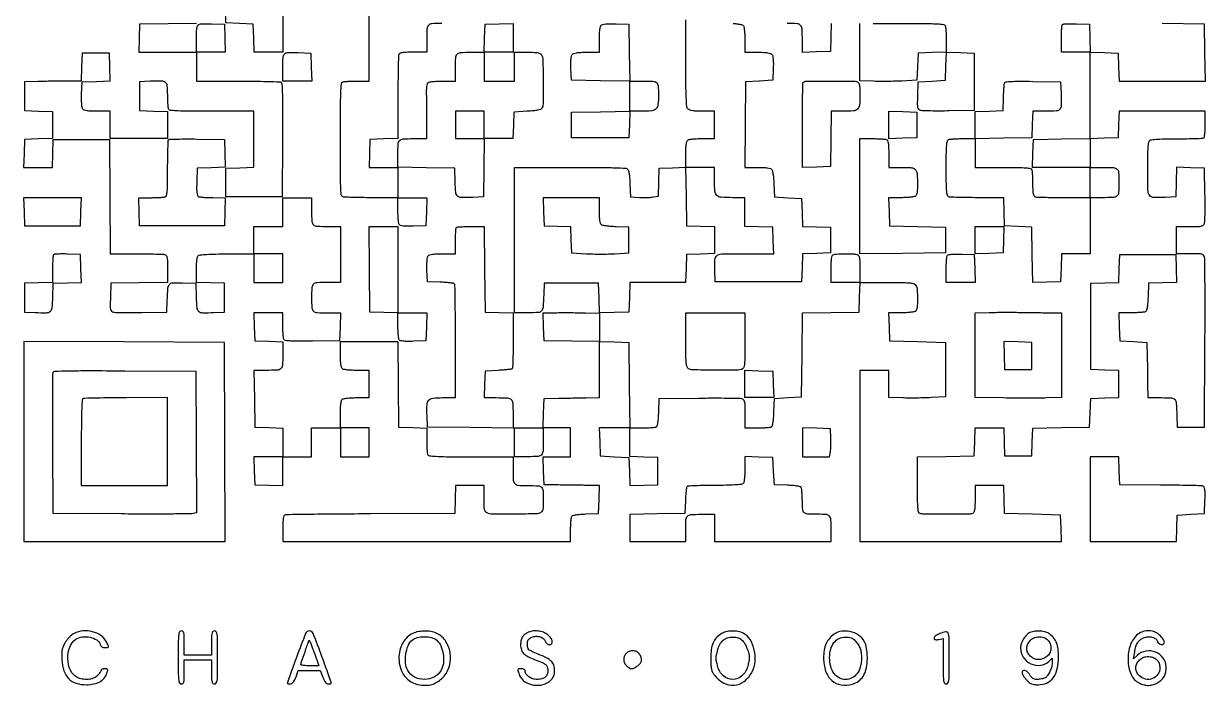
# Model space of a CAD drawing. Extents: x 156 to 936, y 95 to 969.
# Drawn here: x 156 to 936, y 95 to 532 of the extents above; entities that cross this region are included whole.
import ezdxf

# ---------------------------------------------------------------- set-up
doc = ezdxf.new("R2010")
doc.units = 0

msp = doc.modelspace()

# ---------------------------------------------------------------- linework, layer by layer
for points in [[(325.418213, 550.393011, -0.24904), (326.288503, 549.393178, -0.036273), (326.72025, 546.640441, -0.018295), (326.948927, 541.723448, -0.002472), (327, 531.393011), (327, 513), (317.537526, 513), (308.075052, 513), (307.787526, 522.25), (307.5, 531.5), (298.5, 532), (289.5, 532.5), (289.206902, 540.914347, -0.008519), (289.135766, 544.914541, -0.027159), (289.278749, 547.5815, -0.039341), (289.610638, 549.340297, -0.187221), (290.206902, 550.149034, -0.138765), (292.431842, 550.811922, -0.001716), (307.474877, 550.967788, -0.00241), (322.173227, 550.998795, -0.091176)], [(288.787526, 522.25), (289.075052, 513), (279.537526, 513), (270, 513), (270, 520.918213, -0.010963), (270.165664, 528.472899, -0.175128), (271.124796, 530.802332, -0.203843), (273.29455, 531.800818, -0.015597), (279.87125, 531.787164), (288.5, 531.5)], [(555.772065, 512.75), (556.044131, 494), (563.940278, 494, -0.01077), (571.32647, 493.840881, -0.161874), (573.698811, 492.936956, -0.20536), (574.776617, 490.870219, -0.018905), (575, 484.96444, -0.023894), (574.686864, 478.415575, -0.174987), (573.365792, 475.624127, -0.173797), (570.56117, 474.310105, -0.023502), (563.967504, 474), (556.077866, 474), (555.788933, 465.25), (555.5, 456.5), (536.5, 456.5), (517.5, 456.5), (517.5, 465), (517.5, 473.5), (536.75, 473.771593), (556, 474.043186), (556, 484), (556, 493.956814), (536.75, 494.228407), (517.5, 494.5), (517.206229, 502.344796, -0.01153), (517.157498, 505.735348, -0.021342), (517.298867, 508.485252, -0.023545), (517.594776, 510.568167, -0.126804), (518.078674, 511.594796, -0.145524), (519.060853, 512.251072, -0.03848), (520.921657, 512.673265, -0.027148), (523.657348, 512.9254, -0.009406), (527.622445, 513), (536, 513), (536, 521.3, -0.010875), (536.078195, 524.894652, -0.021341), (536.324428, 527.744943, -0.023441), (536.701137, 529.866583, -0.141636), (537.235498, 530.835498, -0.144175), (538.235113, 531.38032, -0.028887), (540.261895, 531.696776, -0.023164), (543.112227, 531.841723, -0.009502), (546.985498, 531.785498), (555.5, 531.5)], [(859.787526, 522.25), (860.075052, 513), (850.537526, 513), (841, 513), (841, 521.833333, -0.007416), (841.050964, 525.269043, -0.010972), (841.206402, 528.278277, -0.006396), (841.422807, 530.77838, -0.173269), (841.702644, 531.369311, -0.179987), (842.290922, 531.638564, -0.007016), (844.709672, 531.781547, -0.011703), (847.626528, 531.84459, -0.007913), (850.952644, 531.785977), (859.5, 531.5)], [(345.787526, 503.25), (346.075052, 494), (336.537526, 494), (327, 494), (327, 501.918213, -0.010963), (327.165664, 509.472899, -0.175128), (328.124796, 511.802332, -0.203843), (330.29455, 512.800818, -0.015597), (336.87125, 512.787164), (345.5, 512.5)], [(706.418213, 493.393011, -0.187357), (707.210871, 492.673841, -0.072351), (707.684529, 491.240199, -0.036286), (707.935508, 488.790701, -0.007391), (708, 484.428195, -0.022822), (707.707056, 478.013388, -0.186915), (706.427771, 475.436728, -0.168803), (703.674686, 474.253408, -0.017874), (696.5883, 474), (689.045117, 474), (688.772559, 455.75), (688.5, 437.5), (679.25, 437.212474), (670, 436.924948), (670, 464.795808, -0.002238), (670.04805, 475.528529, -0.003601), (670.195833, 484.675435, -0.000736), (670.395151, 492.701469, -0.192086), (670.666667, 493.333333, -0.19747), (672.092554, 493.928599, -0.000971), (688.045529, 493.98621, -0.001835), (703.429984, 493.95544, -0.09043)], [(840.798618, 486.011777, -0.011124), (840.940181, 477.974021, -0.171307), (840.020484, 475.406433, -0.207438), (837.759628, 474.233869, -0.017345), (831.019881, 474), (822.077866, 474), (821.788933, 465.25), (821.5, 456.5), (802.75, 456.227935), (784, 455.955869), (784, 446.477935), (784, 437), (802.393011, 437, -0.002472), (812.723448, 436.948927, -0.018295), (817.640441, 436.72025, -0.036273), (820.393178, 436.288503, -0.24904), (821.393011, 435.418213, -0.068141), (821.630995, 434.403342, -0.007433), (821.821697, 432.006528, -0.00899), (821.955608, 429.132076, -0.007144), (822, 426.025201, 0.008906), (822.068085, 422.203161, 0.03325), (822.312988, 419.812822, 0.05607), (822.739342, 418.333462, 0.205775), (823.422276, 417.668199, 0.082408), (824.493482, 417.448865, 0.001975), (829.590215, 417.27771, 0.004275), (835.583549, 417.151424, 0.002886), (842.422276, 417.105288), (860, 417.088155), (860, 427.044077), (860, 437), (840.962474, 437), (821.924948, 437), (822.212474, 446.25), (822.5, 455.5), (841.25, 455.736251), (860, 455.972503), (860, 446.486251), (860, 437), (867.918213, 437, -0.011337), (875.393226, 436.830484, -0.173918), (877.742703, 435.865438, -0.196524), (878.798229, 433.6723, -0.015117), (879, 427, -0.015117), (878.798229, 420.3277, -0.196524), (877.742703, 418.134562, -0.173918), (875.393226, 417.169516, -0.011337), (867.918213, 417), (860, 417), (860, 398.5), (860, 380), (850.537526, 380), (841.075052, 380), (840.787526, 370.75), (840.5, 361.5), (831.272703, 361.212775), (822.045405, 360.925549), (821.772703, 379.212775), (821.5, 397.5), (812.5, 398), (803.5, 398.5), (803.212474, 407.75), (802.924948, 417), (785.544262, 417, -0.003251), (778.769836, 417.04405, -0.004749), (772.804502, 417.178303, -0.002404), (767.755113, 417.36424, -0.081377), (766.581787, 417.606989, -0.248646), (765.712086, 418.604651, -0.036527), (765.279924, 421.342583, -0.018394), (765.051136, 426.233401, -0.00249), (765, 436.5, -0.00249), (765.051136, 446.766599, -0.018394), (765.279924, 451.657417, -0.036527), (765.712086, 454.395349, -0.248646), (766.581787, 455.393011, -0.06844), (767.599719, 455.631074, -0.007317), (770.0249, 455.821697, -0.008902), (772.933927, 455.955615, -0.00705), (776.081787, 456), (784, 456), (784, 464.962474), (784, 473.924948), (793.25, 474.212474), (802.5, 474.5), (802.768614, 483, -0.00455), (802.904943, 486.348511, -0.006124), (803.093063, 489.376965, -0.004306), (803.303143, 491.905363, -0.063691), (803.49592, 492.772646, -0.284084), (804.321582, 493.428507, -0.016092), (807.713153, 493.719254, -0.014023), (813.034772, 493.853875, -0.003042), (822.227305, 493.772646), (840.5, 493.5)], [(288.787023, 446.288016), (289.074046, 437.076031), (279.787023, 436.788016), (270.5, 436.5), (270.208654, 427.58457, 0.007874), (270.136581, 423.325344, 0.025891), (270.278743, 420.518036, 0.03736), (270.608404, 418.675579, 0.190691), (271.208654, 417.849883, 0.110589), (272.107413, 417.52683, 0.009469), (274.555128, 417.266784, 0.012148), (277.519159, 417.080958, 0.009118), (280.787526, 417.015313), (289.075052, 417), (288.787526, 407.75), (288.5, 398.5), (260.5, 398.5), (232.5, 398.5), (232.212474, 407.75), (231.924948, 417), (239.880687, 417, 0.007017), (243.042924, 417.044383, 0.008872), (245.964077, 417.178303, 0.007277), (248.399219, 417.368898, 0.068543), (249.418213, 417.606989, 0.248425), (250.287585, 418.603434, 0.03667), (250.719978, 421.333113, 0.018449), (250.948829, 426.20933, 0.002501), (251, 436.440322, -0.003281), (251.046156, 443.47308, -0.00519), (251.187864, 449.500542, -0.001517), (251.380446, 454.714426, -0.188549), (251.639536, 455.306202, -0.191531), (252.231147, 455.561171, -0.001556), (257.411157, 455.692407, -0.005288), (263.401189, 455.762145, -0.003343), (270.389536, 455.722869), (288.5, 455.5)], [(725.418213, 455.393011, -0.192406), (726.217093, 454.653872, -0.06988), (726.688469, 453.154102, -0.034532), (726.937024, 450.571713, -0.00673), (727, 445.893011), (727, 437), (735.464816, 437, -0.006724), (740.241493, 436.935765, -0.043519), (742.632503, 436.6623, -0.095437), (744.034129, 436.084258, -0.125133), (744.964816, 435.065741, -0.107088), (745.817478, 432.078409, -0.018612), (745.979465, 426.178425, -0.015314), (745.740238, 420.259859, -0.180517), (744.8, 418.2, -0.145015), (743.858679, 417.688958, -0.021051), (741.684979, 417.321964, -0.020283), (738.809501, 417.078116, -0.01101), (735.262474, 417), (726.924948, 417), (727.212474, 407.75), (727.5, 398.5), (746, 398), (764.5, 397.5), (764.5, 389), (764.5, 380.5), (736.25, 380.234427), (708, 379.968853), (708, 417.984427), (708, 456), (715.918213, 456, -0.00705), (719.066073, 455.955615, -0.008902), (721.9751, 455.821697, -0.007317), (724.400281, 455.631074, -0.06844)], [(499.212474, 407.75), (499.5, 398.5), (508.211627, 398.211627), (516.923254, 397.923254), (517.211627, 389.211627), (517.5, 380.5), (527.268085, 380, 0.007925), (531.677833, 379.844307, 0.00486), (536.87867, 379.79375, 0.004872), (542.028549, 379.843928, 0.008655), (546.268085, 380), (555.5, 380.5), (555.5, 389), (555.5, 397.5), (547.049836, 397.793676, -0.011302), (543.718637, 397.984907, -0.014976), (540.700081, 398.317974, -0.012295), (538.227989, 398.728174, -0.126595), (537.299836, 399.166121, -0.156365), (536.712511, 400.086773, -0.030268), (536.320981, 402.047251, -0.024242), (536.07522, 404.828796, -0.009913), (536, 408.622445), (536, 417), (517.462474, 417), (498.924948, 417)], [(403, 369.5), (403, 341), (412.537526, 341), (422.075052, 341), (421.787526, 331.75), (421.5, 322.5), (413.085653, 322.206902, -0.008519), (409.085459, 322.135766, -0.027159), (406.4185, 322.278749, -0.039341), (404.659703, 322.610638, -0.187221), (403.850966, 323.206902, -0.110258), (403.527569, 324.104817, -0.009596), (403.267102, 326.532567, -0.012245), (403.081044, 329.472742, -0.009211), (403.015313, 332.712474), (403, 340.924948), (393.75, 341.212474), (384.5, 341.5), (384.234427, 369.75), (383.968853, 398), (393.484427, 398), (403, 398)], [(460.234427, 369.75), (460.5, 341.5), (469.75, 341.212474), (479, 340.924948), (479.144302, 332.712474, -0.006315), (479.188665, 323.732395, -0.005312), (479.014449, 314.220618, -0.001272), (478.72361, 304.985385, -0.182303), (478.313171, 304, -0.174973), (477.890326, 303.785719, -0.003412), (475.433514, 303.5, -0.007763), (472.52849, 303.227803, -0.005075), (469.171191, 303), (460.5, 302.5), (460.211067, 293.75), (459.922134, 285), (467.87928, 285, -0.011684), (475.421865, 284.823722, -0.180874), (477.764981, 283.820304, -0.191063), (478.809395, 281.547392, -0.01329), (479, 274.377438), (479, 264.968853), (450.75, 265.234427), (422.5, 265.5), (422.20816, 273.237562, -0.018844), (422.208052, 280.460565, -0.172387), (423.352754, 283.33413, -0.190869), (425.994172, 284.686158, -0.023977), (432.535184, 285), (441, 285), (441.061264, 293.75, 0.002369), (441.112289, 316.285203, 0.002586), (440.944984, 338.170543, 0.000315), (440.66333, 359.116618, 0.195257), (440.20973, 360.19027, 0.163565), (439.610981, 360.487769, 0.006786), (437.205333, 360.785917, 0.01115), (434.301404, 361.04048, 0.007624), (430.994391, 361.205609), (422.5, 361.5), (422.206229, 369.344796, -0.01153), (422.157498, 372.735348, -0.021342), (422.298867, 375.485252, -0.023545), (422.594776, 377.568167, -0.126804), (423.078674, 378.594796, -0.145524), (424.060853, 379.251072, -0.03848), (425.921657, 379.673265, -0.027148), (428.657348, 379.9254, -0.009406), (432.622445, 380), (441, 380), (441, 388.333333, -0.007459), (441.048357, 391.574835, -0.011027), (441.195833, 394.414583, -0.006456), (441.401196, 396.773194, -0.173108), (441.666667, 397.333333, -0.174662), (442.232001, 397.59918, -0.005888), (444.727717, 397.804167, -0.010493), (447.723873, 397.951666, -0.007051), (451.151093, 398), (459.968853, 398)], [(175.702644, 379.369311, 0.173149), (175.422837, 378.7788, 0.006441), (175.206402, 376.2893, 0.011013), (175.050966, 373.292182, 0.007448), (175, 369.870859), (175, 361.075052), (165.75, 360.787526), (156.5, 360.5), (156.5, 351), (156.5, 341.5), (163.479083, 341.199088, 0.012739), (171.057347, 341.065605, 0.177046), (173.578192, 342.009645, 0.194277), (174.776454, 344.321238, 0.015844), (175.212602, 351.259666), (175.5, 360.5), (184.787023, 360.788016), (194.074046, 361.076031), (193.787023, 370.288016), (193.5, 379.5), (184.952644, 379.785977, 0.007913), (181.626528, 379.84459, 0.011703), (178.709672, 379.781547, 0.007016), (176.290922, 379.638564, 0.179987)], [(706.418213, 379.393011, -0.192406), (707.217093, 378.653872, -0.06988), (707.688469, 377.154102, -0.034532), (707.937024, 374.571713, -0.00673), (708, 369.893011), (708, 361), (698.5, 361), (689, 361), (689, 369.916667, -0.008266), (689.067874, 374.021966, -0.024717), (689.299188, 376.819848, -0.032039), (689.668333, 378.679382, -0.236055), (690.25, 379.337719, -0.087965), (692.448695, 379.801874, -0.007288), (698.311475, 379.907393, -0.007415), (704.167873, 379.84057, -0.085248)], [(783.787526, 370.25), (784.075052, 361), (774.537526, 361), (765, 361), (765, 369.916667, -0.008303), (765.068099, 374.017187, -0.024614), (765.299725, 376.820826, -0.031738), (765.669018, 378.689569, -0.232986), (766.25, 379.356866, -0.08407), (767.100026, 379.554893, -0.00628), (769.482813, 379.670739, -0.008556), (772.344709, 379.724863, -0.006392), (775.5, 379.690199), (783.5, 379.5)], [(632, 322.608408, -0.001635), (631.960328, 310.476158, -0.027935), (631.71198, 306.501083, -0.109301), (631.053603, 304.615862, -0.197142), (629.75, 303.66982, -0.058341), (625.013534, 303.089405, -0.004065), (611.577192, 303.126291, -0.002431), (597.592347, 303.346381, -0.118246), (594.908932, 304.048738, -0.195536), (593.904416, 305.257933, -0.05305), (593.397881, 307.743951, -0.021333), (593.156531, 312.350692, -0.002308), (593.10255, 323.005577), (593.094458, 341), (612.547229, 341), (632, 341)], [(831.75, 341.063793), (841, 341), (841, 313.036212), (841, 285.072424), (831.25, 284.786212, -0.005573), (826.247186, 284.695144, -0.001813), (818.85625, 284.669796, -0.001807), (810.643566, 284.70109, -0.002035), (802.75, 284.791817), (784, 285.083634), (784, 313.004291), (784, 340.924948), (793.25, 341.212474, -0.004156), (797.51219, 341.309506, -0.002297), (802.720312, 341.360841, -0.002289), (807.999661, 341.364454, -0.003681), (812.5, 341.313793, 0.000868), (817.000323, 341.237811, 0.00054), (822.279688, 341.163546, 0.000542), (827.487862, 341.101549, 0.000981)], [(269.759875, 255.77153), (270.019749, 209.043061), (267.759875, 208.494001, -0.057675), (266.004934, 208.276836, -0.000538), (252.945088, 208.187752, -0.00181), (237.910959, 208.155786, -0.001169), (220.5, 208.222471), (175.5, 208.5), (175.239372, 254.5, -0.000997), (175.174287, 272.225103, -0.001596), (175.197198, 287.357597, -0.000282), (175.267665, 300.72814, -0.090314), (175.461789, 301.759906, -0.301449), (176.45055, 302.464468, -0.003096), (185.402033, 302.70934, -0.005599), (198.68089, 302.841585, -0.001079), (222.722417, 302.759906), (269.5, 302.5)], [(195.25, 284.337719, 0.286605), (194.579791, 283.416621, 0.006896), (194.265434, 277.906228, 0.008864), (194.055066, 269.647433, 0.001935), (194, 255.416667), (194, 227), (222.5, 227), (251, 227), (251, 256), (251, 285), (223.75, 284.921053, 0.001717), (213.21496, 284.854351, 0.002675), (204.1375, 284.717133, 0.000767), (196.247198, 284.543529, 0.090243)], [(498.986345, 257.75, -0.010923), (498.798822, 249.848592, -0.167696), (497.807493, 247.351215, -0.201044), (495.553316, 246.223622, -0.016759), (488.883369, 246), (480, 246), (480, 255.5), (480, 265), (489.5, 265), (499, 265)], [(670, 255.537526), (670, 246), (678.954687, 246), (687.909374, 246), (688.515505, 249.25, 0.028289), (688.728227, 250.905147, 0.009836), (688.852282, 253.307812, 0.009734), (688.885353, 255.964524, 0.011185), (688.810818, 258.5), (688.5, 264.5), (679.25, 264.787526), (670, 265.075052)], [(632, 237.659971, -0.009785), (631.924967, 233.826421, -0.024506), (631.678694, 231.039658, -0.031113), (631.283969, 229.085921, -0.15536), (630.688379, 228.156341, -0.152316), (629.501986, 227.668093, -0.00729), (625.172573, 227.349199, -0.010015), (619.478838, 227.127512, -0.004523), (612.008479, 227.053996, 0.004171), (605.29532, 226.992662, 0.006502), (599.514268, 226.816389, 0.00236), (594.567519, 226.577739, 0.185192), (593.864492, 226.264492, 0.161389), (593.545252, 225.628768, 0.007609), (593.230169, 223.221419, 0.011873), (592.963526, 220.305251, 0.008199), (592.794391, 216.994391), (592.5, 208.5), (574.25, 208.227441), (556, 207.954883), (556, 198.977441), (556, 190), (574.5, 190), (593, 190), (593, 197.418213, -0.01257), (593.178205, 204.50542, -0.179949), (594.159562, 206.785965, -0.190034), (596.370658, 207.807402, -0.014293), (603.106989, 208), (612, 208), (612, 199), (612, 190), (650.5, 190), (689, 190), (689, 197.418213, 0.011475), (688.840056, 204.386728, 0.1594), (687.96034, 206.709537, 0.205095), (685.961011, 207.770927, 0.020868), (680.474799, 208, -0.011959), (673.563238, 208.165334, -0.164806), (671.264237, 209.068981, -0.200497), (670.214822, 211.11528, -0.01903), (669.984687, 216.856989, 0.009246), (669.922882, 219.87226, 0.012285), (669.748704, 222.609138, 0.009642), (669.505054, 224.868861, 0.110314), (669.202843, 225.706033, 0.192561), (668.466763, 226.236162, 0.02067), (666.36687, 226.666992, 0.020911), (663.539342, 227.005667, 0.010674), (659.968156, 227.206033), (651.5, 227.5), (651, 236.5), (650.5, 245.5), (641.25, 245.787526), (632, 246.075052)], [(860, 218), (860, 190), (888.461067, 190), (916.922134, 190), (917.211067, 198.75), (917.5, 207.5), (926.5, 208), (935.5, 208.5), (935.789171, 217.266353, 0.006923), (935.874706, 221.737252, 0.031587), (935.724384, 224.331896, 0.05872), (935.34855, 225.878878, 0.215432), (934.656668, 226.578255, 0.084391), (933.538411, 226.802637, 0.000928), (925.760283, 227.018802, 0.00287), (916.767815, 227.200363, 0.001862), (906.367496, 227.311901), (879.5, 227.5), (879.212474, 236.75), (878.924948, 246), (869.462474, 246), (860, 246)], [(189.206653, 129.331333, 0.05647), (187.743383, 128.391912, 0.028496), (186.122992, 126.910776, 0.027575), (184.581584, 125.146757, 0.033244), (183.345373, 123.326362, 0.026687), (181.976854, 120.676556, 0.058444), (181.288622, 118.502698, 0.048198), (181.051859, 115.97879, 0.013415), (181.169603, 112.004226, 0.063554), (182.523358, 104.70505, 0.116886), (185.629001, 99.559563, 0.123794), (190.570483, 96.538695, 0.076372), (197.343215, 95.515615, 0.047564), (202.248564, 95.995798, 0.078477), (206.153386, 97.417931, 0.091651), (209.013977, 99.772599, 0.091223), (210.84943, 102.99792, 0.01456), (211.429827, 104.833082, 0.180408), (211.372484, 105.55029, 0.25865), (210.872372, 105.913271, 0.030416), (209.44798, 106, 0.040794), (208.510695, 105.923402, 0.060207), (207.719094, 105.692898, 0.07917), (207.181289, 105.354497, 0.216059), (207, 104.954545, -0.130216), (206.853657, 104.40215, -0.023416), (206.278977, 103.49517, -0.023867), (205.485184, 102.470946, -0.01959), (204.545455, 101.454545, -0.107258), (201.928027, 99.770575, -0.071106), (198.425898, 99.002028, -0.066752), (194.613015, 99.228217, -0.071293), (191.085185, 100.455949, -0.172392), (186.785374, 105.051917, -0.095469), (185.086053, 112.639321, -0.094247), (186.322617, 120.402004, -0.162624), (190.33489, 125.483773, -0.114155), (194.667009, 127.078458, -0.084245), (199.789717, 126.859564, -0.091162), (204.195909, 125.034874, -0.17398), (206.491544, 122.026641, 0.080441), (206.926735, 121.165364, 0.090192), (207.597769, 120.524383, 0.084572), (208.489324, 120.13279, 0.061356), (209.567388, 120, 0.031466), (211.329997, 120.111035, 0.318204), (211.842411, 120.580769, 0.164845), (211.738192, 121.490448, 0.009108), (210.451451, 124.093882, 0.125235), (206.913378, 128.075982, 0.088604), (201.423835, 130.517299, 0.083442), (195.106278, 130.993349, 0.091914)], [(258, 113.5, 0.001825), (258.040662, 102.362042, 0.026629), (258.278571, 98.4375, 0.103099), (258.868713, 96.652291, 0.267644), (260, 96, 0.157888), (261.078201, 96.349175, 0.176663), (261.6875, 97.25, 0.055952), (261.948615, 99.198839, 0.005351), (262, 104), (262, 112), (271, 112), (280, 112), (280, 104, 0.005351), (280.051385, 99.198839, 0.055952), (280.3125, 97.25, 0.176663), (280.921799, 96.349175, 0.157888), (282, 96, 0.267644), (283.131287, 96.652291, 0.103099), (283.721429, 98.4375, 0.026629), (283.959338, 102.362042, 0.001825), (284, 113.5, 0.001825), (283.959338, 124.637958, 0.026629), (283.721429, 128.5625, 0.103099), (283.131287, 130.347709, 0.267644), (282, 131, 0.157888), (280.921799, 130.650825, 0.176663), (280.3125, 129.75, 0.055952), (280.051385, 127.801161, 0.005351), (280, 123), (280, 115), (271, 115), (262, 115), (262, 123, 0.005351), (261.948615, 127.801161, 0.055952), (261.6875, 129.75, 0.176663), (261.078201, 130.650825, 0.157888), (260, 131, 0.267644), (258.868713, 130.347709, 0.103099), (258.278571, 128.5625, 0.026629), (258.040662, 124.637958, 0.001825)], [(336.246026, 114.113552, 0.001231), (333.851761, 107.591237, 0.001947), (331.83477, 101.986836, 0.000438), (330.088906, 97.062212, 0.085159), (330, 96.544001, 0.292981), (330.153608, 96.304356, 0.066324), (330.637929, 96.155428, 0.048769), (331.339339, 96.107371, 0.029269), (332.171672, 96.180449, 0.105441), (333.249346, 96.581423, 0.085072), (334.166882, 97.412584, 0.06096), (334.980951, 98.760708, 0.025202), (335.755005, 100.75), (337.166667, 105), (344.447475, 105), (351.728284, 105), (353.44685, 100.5, 0.021842), (354.343195, 98.42912, 0.056916), (355.212264, 97.060853, 0.085848), (356.109711, 96.273828, 0.138032), (357.082708, 96, 0.031645), (357.817191, 96.046532, 0.048885), (358.436795, 96.187844, 0.06275), (358.866049, 96.393749, 0.254863), (359, 96.639469, 0.084522), (358.917087, 97.126449, 0.000385), (357.18837, 102.043875, 0.001816), (355.19686, 107.630131, 0.001144), (352.832748, 114.139469, 0.00596), (347.057031, 129.364584, 0.308749), (344.577691, 131.051221, 0.306953), (342.091629, 129.360578, 0.005915)], [(411.85853, 128.842497, 0.073738), (408.429114, 126.110472, 0.068154), (405.831662, 122.431806, 0.064597), (404.216197, 118.001905, 0.055457), (403.67183, 113.067302, 0.073169), (404.633739, 106.571146, 0.092667), (407.419682, 101.192172, 0.098084), (411.811504, 97.397705, 0.092302), (417.412522, 95.460847, 0.041109), (421.732731, 95.172355, 0.065464), (425.391171, 95.711194, 0.067557), (428.704751, 97.158814, 0.047014), (431.982036, 99.602735, 0.128691), (436.638009, 106.707583, 0.109038), (437.598588, 115.657898, 0.112317), (434.713477, 123.972287, 0.14348), (428.688109, 129.343713, 0.067785), (424.713877, 130.606706, 0.050571), (420.121027, 130.934653, 0.050993), (415.603989, 130.336426, 0.073108)], [(428.594285, 124.92175, -0.117643), (431.357373, 121.240403, -0.065653), (432.90651, 115.82323, -0.06391), (433.021732, 109.995533, -0.092606), (431.540813, 105.078925, -0.15444), (427.144565, 100.667791, -0.119453), (420.520741, 99.026809, -0.119963), (413.902634, 100.602348, -0.156522), (409.516927, 104.967267, -0.094744), (408.067252, 109.855085, -0.061241), (408.202977, 115.773351, -0.062696), (409.732705, 121.290225, -0.121177), (412.440227, 124.950393, -0.115607), (415.79599, 126.623594, -0.058595), (420.511506, 127.169633, -0.058565), (425.229578, 126.606619, -0.114739)], [(488.5, 129.845268, 0.055138), (486.410769, 128.382983, 0.085082), (485.027416, 126.673037, 0.081389), (484.254422, 124.542409, 0.046437), (484, 121.80887, 0.078735), (484.508914, 118.597106, 0.116416), (485.984064, 116.169783, 0.083318), (488.797644, 114.13266, 0.025605), (493.623054, 112.039844, -0.012035), (498.348827, 110.140833, -0.074206), (500.570841, 108.765316, -0.137174), (501.633611, 107.197467, -0.080941), (502, 104.948984, -0.089985), (501.534864, 102.385401, -0.12881), (500.207914, 100.507629, -0.11419), (497.992376, 99.376605, -0.06123), (494.928571, 99, -0.07314), (492.01026, 99.429187, -0.078773), (489.419426, 100.67834, -0.090781), (487.628088, 102.47739, -0.151694), (487, 104.5, 0.140575), (486.822179, 105.11998, 0.118484), (486.333333, 105.6, 0.088208), (485.543379, 105.90137, 0.04716), (484.5, 106, 0.028868), (482.693369, 105.895607, 0.310227), (482.169143, 105.438541, 0.155816), (482.221282, 104.525447, 0.007399), (483.376973, 101.640203, 0.152544), (486.835448, 97.521908, 0.103379), (492.603974, 95.327641, 0.100598), (498.907179, 95.599241, 0.136288), (503.844975, 98.39043, 0.040734), (505.082202, 99.847524, 0.061643), (505.877937, 101.306112, 0.059381), (506.312506, 102.955165, 0.034775), (506.454545, 104.994949, 0.079909), (505.905968, 108.405536, 0.119743), (504.317835, 110.953851, 0.078641), (501.195478, 113.17434, 0.019945), (495.5, 115.726891, -0.007593), (491.094163, 117.572192, -0.079962), (489.456754, 118.624967, -0.157862), (488.727745, 119.878745, -0.053433), (488.5, 122.003795, -0.034879), (488.62861, 123.845227, -0.097899), (489.051114, 125.060325, -0.105063), (489.883624, 125.973601, -0.043861), (491.324711, 126.826899, -0.101574), (493.988137, 127.491365, -0.087849), (496.848101, 127.108104, -0.094556), (499.227765, 125.817293, -0.145488), (500.534134, 123.892454, 0.085442), (500.908648, 123.169201, 0.070345), (501.526042, 122.555908, 0.070914), (502.283735, 122.141963, 0.089847), (503.067388, 122, 0.211424), (504.509796, 122.638459, 0.232554), (504.930114, 124.098032, 0.118414), (503.999831, 126.224869, 0.055866), (501.923275, 128.411106, 0.086576), (499.024889, 130.096824, 0.061986), (495.36665, 130.954342, 0.062268), (491.629657, 130.8873, 0.089788)], [(616.298549, 129.040484, 0.072498), (613.140399, 126.421773, 0.084662), (611.057336, 123.134723, 0.068092), (609.896727, 118.770992, 0.030357), (609.519851, 112.82333, 0.011024), (609.599664, 108.722858, 0.038351), (609.911873, 106.093229, 0.056526), (610.536621, 104.127819, 0.054299), (611.591948, 102.32333, 0.102824), (617.790677, 96.796204, 0.148562), (624.894599, 95.145659, 0.150997), (631.632144, 97.731071, 0.107257), (636.822966, 104.008071, 0.098804), (638.790978, 110.844348, 0.077515), (638.239527, 118.555703, 0.081694), (635.454265, 125.348264, 0.136178), (630.953117, 129.524244, 0.076345), (627.597039, 130.654529, 0.051411), (623.556401, 130.936747, 0.051477), (619.550408, 130.389113, 0.07736)], [(630.463184, 124.627725, -0.071664), (632.066024, 122.485319, -0.032026), (633.553885, 119.285158, -0.032033), (634.639065, 115.86366, -0.060846), (634.988846, 113, -0.040312), (634.922639, 112.18014, -0.009094), (634.672974, 110.803016, -0.009367), (634.325173, 109.219966, -0.00896), (633.913537, 107.627288, -0.138911), (630.098481, 101.361208, -0.189171), (624, 98.96827, -0.189171), (617.901519, 101.361208, -0.138911), (614.086463, 107.627288, -0.016035), (613.307694, 110.826608, -0.051755), (613.08232, 113.000815, -0.051724), (613.308189, 115.175662, -0.016001), (614.087847, 118.377725, -0.056939), (615.604313, 122.124398, -0.089369), (617.77389, 124.825974, -0.097959), (620.58922, 126.440247, -0.081511), (624, 127, -0.03249), (626.042272, 126.867152, -0.055523), (627.699737, 126.460055, -0.060584), (629.125805, 125.730633, -0.047931)], [(691, 128.819139, 0.06537), (687.839171, 126.026577, 0.074271), (685.665153, 122.622475, 0.066033), (684.41332, 118.399904, 0.039042), (684.001554, 113.151129, 0.079496), (685.383818, 104.498607, 0.130333), (689.4026, 98.314536, 0.146693), (695.565894, 95.382757, 0.111406), (703.070182, 95.902881, 0.084645), (707.074086, 97.886532, 0.092603), (710.050518, 101.035453, 0.080784), (711.963354, 105.420308, 0.04846), (712.832889, 111.048336, 0.052849), (712.42807, 119.277275, 0.108052), (710.10227, 125.273294, 0.130422), (705.847819, 129.051079, 0.096964), (699.772127, 130.754965, 0.020426), (696.890322, 130.868131, 0.053952), (694.840848, 130.643024, 0.061195), (693.039681, 130.007026, 0.032859)], [(704.700723, 124.75, -0.036083), (706.801225, 122.080253, -0.060896), (708.096669, 119.547896, -0.058075), (708.780613, 116.693646, -0.029801), (709, 113.016082, -0.063734), (708.271134, 107.321234, -0.097396), (706.117181, 102.848174, -0.115059), (702.745673, 100.015672, -0.117949), (698.5, 99, -0.122881), (694.262816, 100.057304, -0.114517), (690.889158, 102.999041, -0.095196), (688.728858, 107.637974, -0.061579), (688, 113.533623, -0.065775), (688.726127, 119.029527, -0.100216), (690.866789, 123.323308, -0.116072), (694.233806, 126.031823, -0.112046), (698.5, 127, -0.030029), (700.561372, 126.876087, -0.057063), (702.175931, 126.491089, -0.065677), (703.507509, 125.79912, -0.055461)], [(760.75, 129.267125, 0.048904), (757.98095, 127.800591, 0.201885), (756.952498, 126.256542, 0.427011), (757.640291, 125.288972, 0.08598), (760, 125.35), (763, 125.95), (763, 110.975, 0.002226), (763.042092, 101.522498, 0.030976), (763.283389, 98.121875, 0.119775), (763.882503, 96.582632, 0.245034), (765, 96, 0.267644), (766.131287, 96.652291, 0.103099), (766.721429, 98.4375, 0.026629), (766.959338, 102.362042, 0.001825), (767, 113.5, 0.002775), (766.927747, 126.518326, 0.09183), (766.325901, 129.577615, 0.361326), (764.716261, 130.456849, 0.048993)], [(820.25632, 129.971176, 0.1114), (818.11971, 128.496388, 0.04952), (816.048126, 125.747477, 0.049054), (814.512136, 122.558084, 0.087585), (814.003738, 119.70034, 0.148776), (815.849609, 113.604936, 0.138527), (820.821095, 109.365771, 0.141214), (827.197713, 108.400852, 0.156159), (832.824796, 111.0514), (835, 113.07791), (835, 110.506837, -0.065463), (834.612557, 107.560254, -0.043499), (833.447266, 104.352206, -0.044249), (831.849054, 101.58534, -0.117322), (830.1504, 100.080491, -0.048148), (829.155703, 99.665586, -0.022857), (827.810316, 99.317394, -0.02241), (826.358705, 99.079066, -0.029488), (825.019231, 99, -0.047833), (823.408026, 99.154491, -0.091503), (822.20218, 99.627313, -0.08606), (821.197768, 100.522349, -0.03849), (820.20349, 101.993677, 0.075243), (818.720409, 103.875149, 0.117658), (816.938222, 104.89276, 0.226969), (815.605561, 104.675235, 0.245412), (815, 103.515777, 0.114278), (815.179828, 102.739249, 0.023939), (815.857154, 101.508222, 0.02394), (816.80095, 100.124956, 0.020652), (817.917971, 98.765777, 0.029335), (819.706412, 96.986136, 0.083481), (821.192633, 96.059097, 0.076229), (822.977829, 95.624187, 0.021704), (825.837407, 95.5, 0.107661), (831.520739, 96.738096, 0.130521), (835.719289, 100.193201, 0.104066), (838.267452, 105.97252, 0.051226), (839.117454, 113.997808, 0.030907), (838.816706, 119.121205, 0.061709), (837.838687, 123.054815, 0.072696), (836.069455, 126.202319, 0.061842), (833.385121, 128.911704, 0.09471), (830.810078, 130.244649, 0.052117), (827.310705, 130.898302, 0.050367), (823.571485, 130.823042, 0.065466)], [(832, 125, -0.111476), (833.598703, 122.468981, -0.100173), (834.037269, 119.393538, -0.100298), (833.245545, 116.392759, -0.112063), (831.365141, 114.07258, -0.07889), (828.612147, 112.536053, -0.096953), (825.711131, 112.072925, -0.099763), (822.91346, 112.739388, -0.088396), (820.454545, 114.454545, -0.076778), (818.75617, 116.773454, -0.110539), (818.107665, 119.224007, -0.10739), (818.558887, 121.769539, -0.069391), (820.07258, 124.365141, -0.121754), (822.534736, 126.283792, -0.091875), (825.881094, 127.089989, -0.091446), (829.308375, 126.644679, -0.119009)], [(891.509228, 128.828599, 0.144636), (886.539687, 121.823226, 0.088608), (884.98496, 111.73877, 0.093154), (887.015885, 102.18971, 0.185173), (892.274273, 96.674139, 0.047382), (895.628673, 95.455868, 0.06909), (898.748323, 95.093241, 0.07257), (901.733481, 95.596836, 0.058953), (904.686178, 96.950227, 0.052492), (907.275045, 98.928284, 0.081434), (908.974988, 101.160009, 0.079054), (909.904473, 103.867724, 0.046706), (910.176666, 107.282398, 0.154656), (908.231219, 113.139622, 0.142436), (903.210111, 117.038674, 0.138809), (896.774494, 117.693773, 0.144905), (891.072599, 114.85301), (888.684998, 112.62862), (889.374344, 116.939554, -0.026449), (890.200811, 120.789718, -0.072363), (891.304363, 123.337076, -0.09187), (892.909696, 125.107588, -0.063344), (895.258566, 126.466672, -0.081991), (898.09539, 127.144105, -0.085033), (900.961877, 126.859784, -0.097019), (903.268283, 125.711453, -0.153201), (904.526528, 123.916419, 0.159639), (905.461558, 122.617535, 0.139521), (907.037925, 122.036755, 0.178947), (908.419495, 122.43164, 0.238961), (909, 123.576923, 0.115959), (908.812648, 124.373898, 0.028583), (908.141346, 125.549279, 0.027718), (907.195777, 126.842082, 0.024625), (906.076923, 128.076923, 0.097467), (902.883797, 130.219891, 0.086516), (898.977947, 131.110377, 0.085899), (894.976313, 130.628576, 0.094105)], [(347.850911, 116.245902), (350.860293, 108), (344.930146, 108, -0.011872), (342.655765, 108.054013, -0.019521), (340.73855, 108.220313, -0.014276), (339.239239, 108.453217, -0.357275), (338.98832, 108.75, -0.086717), (339.214382, 110.174079, -0.001658), (341.673046, 117.265369, -0.000665), (344.279019, 124.67018, -0.551661), (344.592189, 124.741144, -0.104563), (344.738674, 124.516105, -0.000594), (345.652291, 122.142814, -0.002503), (346.67935, 119.424742, -0.001584)], [(553.654988, 116.171259, 0.089993), (552.443235, 114.221466, 0.105074), (552.081081, 112.075456, 0.10298), (552.621996, 109.934167, 0.083374), (554, 108, 0.056483), (555.802371, 106.564564, 0.14336), (557.39745, 106.114644, 0.12586), (559.118605, 106.572985, 0.038983), (561.365141, 108.07258, 0.06167), (563.123768, 109.846406, 0.130453), (563.869464, 111.617695, 0.128849), (563.642942, 113.540673, 0.059437), (562.443296, 115.777494, 0.125118), (560.642955, 117.327572, 0.10466), (558.195262, 117.961278, 0.103108), (555.669939, 117.55189, 0.117797)], [(904, 112, -0.061628), (904.795109, 110.98036, -0.042799), (905.436082, 109.665724, -0.041852), (905.858212, 108.221955, -0.050241), (906, 106.814451, -0.14766), (904.670168, 102.409605, -0.15308), (901.140235, 99.55162, -0.150534), (896.561964, 99.193941, -0.14208), (892.454545, 101.454545, -0.076778), (890.75617, 103.773454, -0.110539), (890.107665, 106.224007, -0.10739), (890.558887, 108.769539, -0.069391), (892.07258, 111.365141, -0.121754), (894.534736, 113.283792, -0.091875), (897.881094, 114.089989, -0.091446), (901.308375, 113.644679, -0.119009)]]:
    msp.add_lwpolyline(points, format="xyb", close=True)
for points in [[(432.106989, 532, 0.014768), (425.349521, 531.800362, 0.195511), (423.14255, 530.747254, 0.175208), (422.170753, 528.400012, 0.01141), (422, 520.918213), (422, 513), (413.106989, 513, 0.00673), (408.428287, 512.937024, 0.034532), (405.845898, 512.688469, 0.06988), (404.346128, 512.217093, 0.192406), (403.606989, 511.418213, 0.085334), (403.362032, 510.185457, 0.001143), (403.178303, 502.404873, 0.003223), (403.043914, 493.372285, 0.002108), (403, 482.955738), (403, 456.075052), (393.75, 455.787526), (384.5, 455.5), (384.212474, 446.25), (383.924948, 437), (393.462474, 437), (403, 437), (403, 444.918213, -0.01141), (403.170753, 452.400012, -0.175208), (404.14255, 454.747254, -0.195511), (406.349521, 455.800362, -0.014768), (413.106989, 456), (422, 456), (422.148396, 464.75, 0.003753), (422.186444, 468.775645, 0.002089), (422.175486, 473.681887, 0.002083), (422.122968, 478.646909, 0.003372), (422.032231, 482.869189, -0.007081), (421.967112, 487.497514, -0.026789), (422.122389, 490.388629, -0.042456), (422.480275, 492.228852, -0.184333), (423.133834, 493.103876, -0.108551), (424.071817, 493.44462, -0.010213), (426.522126, 493.719632, -0.012708), (429.490643, 493.915626, -0.009665), (432.75, 493.984687), (441, 494), (441, 501.918213, -0.011384), (441.170318, 509.397656, -0.174757), (442.139748, 511.745668, -0.195866), (444.341871, 512.79962, -0.014889), (451.069463, 513), (459.924948, 513), (460.212474, 522.25), (460.5, 531.5), (469.75, 531.787526), (479, 532.075052), (479, 522.537526), (479, 513), (469.5, 513), (460, 513), (460, 503.5), (460, 494), (470, 494), (480, 494), (480, 503.5), (480, 513), (488.464816, 513, -0.007043), (493.098911, 512.934717, -0.040111), (495.546769, 512.668446, -0.084103), (496.993602, 512.12989, -0.13971), (497.892275, 511.201287, -0.119378), (498.724937, 507.990793, -0.00329), (498.863609, 493.474729, -0.00297), (498.820181, 478.847477, -0.13666), (497.996922, 475.990387, -0.166373), (497.115903, 475.264897, -0.039252), (495.257612, 474.729137, -0.027352), (492.451272, 474.312055, -0.009007), (488.289338, 474), (479.5, 473.5), (479.211067, 464.75), (478.922134, 456), (469.48266, 456), (460.043186, 456), (459.771593, 436.75), (459.5, 417.5), (452.520917, 417.199088, -0.012739), (444.942653, 417.065605, -0.177046), (442.421808, 418.009645, -0.194277), (441.223546, 420.321238, -0.015844), (440.787398, 427.259666), (440.5, 436.5), (421.75, 436.772065), (403, 437.044131), (403, 427.022065), (403, 417), (412.537526, 417), (422.075052, 417), (421.787526, 407.75), (421.5, 398.5), (413.085653, 398.206902, -0.008519), (409.085459, 398.135766, -0.027159), (406.4185, 398.278749, -0.039341), (404.659703, 398.610638, -0.187221), (403.850966, 399.206902, -0.110402), (403.527533, 400.105717, -0.00954), (403.267102, 402.54359, -0.012203), (403.081041, 405.495888, -0.00917), (403.015313, 408.75), (403, 417), (385.581787, 417, -0.003231), (378.79345, 417.04386, -0.004722), (372.817497, 417.177546, -0.002379), (367.757865, 417.362659, -0.081449), (366.5885, 417.604413, -0.285336), (365.652269, 418.839833, -0.013005), (365.283753, 424.366445, -0.009326), (365.074389, 433.915878, -0.001059), (365.049553, 455.513864, -0.001096), (365.116898, 476.818483, -0.009047), (365.344081, 486.506098, -0.011639), (365.713781, 492.201896, -0.286552), (366.624628, 493.409451, -0.069036), (367.620984, 493.641222, -0.007085), (370.037484, 493.826526, -0.008728), (372.937025, 493.956829, -0.006864), (376.081787, 494), (384, 494), (384, 521.920545), (384, 549.841089)], [(270, 532.044131), (251.25, 531.772065), (232.5, 531.5), (232.212474, 522.25), (231.924948, 513), (250.962474, 513), (270, 513), (270, 503.5), (270, 494), (297.25, 493.984687, -0.002745), (307.785862, 493.920916, -0.004273), (316.866129, 493.738479, -0.001353), (324.712864, 493.492484, -0.13368), (325.762355, 493.168035, -0.244572), (326.451367, 491.979729, -0.004895), (326.709623, 484.796571, -0.006891), (326.842783, 474.029397, -0.001398), (326.762355, 454.933347), (326.5, 417.5), (308, 417.5), (289.5, 417.5), (289.5, 427), (289.5, 436.5), (298.75, 436.787526), (308, 437.075052), (308, 455.537526), (308, 474), (299.25, 474.095222, 0.002062), (294.644542, 474.126348, 0.00059), (287.505021, 474.136731, 0.000594), (279.449521, 474.129368, 0.000631), (271.554327, 474.102811, -0.003211), (262.32363, 474.119389, -0.012558), (256.625211, 474.309405, -0.012697), (252.829729, 474.62837, -0.227759), (251.81964, 475.257589, -0.111642), (251.508247, 476.128338, -0.009095), (251.2579, 478.552883, -0.011865), (251.078732, 481.487769, -0.008846), (251.015313, 484.730948, 0.020117), (250.756384, 490.879354, 0.208495), (249.583517, 493.060274, 0.166891), (247.044482, 493.94572, 0.011976), (239.479083, 493.800912), (232.5, 493.5), (232.5, 484), (232.5, 474.5), (241.75, 474.212474), (251, 473.924948), (251, 464.962474), (251, 456), (232, 456), (213, 456), (213, 465), (213, 474), (204.622445, 474, -0.009416), (200.660607, 474.074612, -0.02709), (197.924009, 474.326619, -0.038314), (196.061457, 474.748184, -0.145743), (195.080436, 475.40308, -0.128993), (194.592049, 476.450915, -0.022589), (194.297825, 478.626634, -0.020484), (194.15782, 481.52409, -0.010573), (194.207992, 485.15308), (194.5, 493.5), (203.787023, 493.788016), (213.074046, 494.076031), (212.787023, 503.288016), (212.5, 512.5), (203.5, 512.5), (194.5, 512.5), (194.212474, 503.25), (193.924948, 494), (184.212474, 493.948134, 0.001237), (179.84044, 493.913972, 0.000768), (174.709289, 493.853302, 0.00077), (169.645789, 493.777851, 0.001393), (165.5, 493.698134), (156.5, 493.5), (156.5, 484), (156.5, 474.5), (165.75, 474.212474), (175, 473.924948), (175, 465), (175, 456.075052), (165.75, 455.787526), (156.5, 455.5), (156.212474, 446.25), (155.924948, 437), (165.424948, 437), (174.924948, 437), (175.212474, 446.25), (175.5, 455.5), (194, 455.5), (212.5, 455.5), (212.762025, 417.75), (213.02405, 380), (230.430238, 380, -0.003246), (237.214439, 379.955951, -0.004743), (243.188008, 379.821697, -0.002398), (248.244652, 379.635768, -0.081394), (249.418213, 379.393011, -0.192203), (250.216846, 378.654681, -0.069982), (250.688316, 377.157648, -0.034601), (250.936965, 374.580732, -0.006755), (251, 369.915076), (251, 361.044131), (232.25, 360.772065), (213.5, 360.5), (213.21285, 351.278376, 0.00416), (213.079288, 345.423524, 0.054076), (213.282581, 343.256995, 0.166055), (213.929199, 342.155201, 0.117853), (215.21285, 341.492861, 0.05373), (216.781122, 341.280854, 0.003049), (221.675025, 341.178483, 0.004642), (227.513002, 341.146189, 0.003387), (234, 341.214485), (250.5, 341.5), (250.75303, 349, -0.008062), (251.174048, 357.439007, -0.161069), (252.131127, 359.798383, -0.21244), (254.224343, 360.802761, -0.015449), (260.778718, 360.788514), (269.5, 360.5), (269.787398, 351.259666, 0.015844), (270.223546, 344.321238, 0.194277), (271.421808, 342.009645, 0.177046), (273.942653, 341.065605, 0.012739), (281.520917, 341.199088), (288.5, 341.5), (288.5, 351), (288.5, 360.5), (279.25, 360.787526), (270, 361.075052), (270, 369.415081, -0.010095), (270.075455, 373.152089, -0.023703), (270.320133, 375.932544, -0.028695), (270.705797, 377.910725, -0.158342), (271.27854, 378.816205, -0.15395), (272.427395, 379.284722, -0.006257), (276.951528, 379.598333, -0.009408), (282.787933, 379.819519, -0.004522), (290.27854, 379.894572), (308, 379.911845), (308, 370.455923), (308, 361), (317.5, 361), (327, 361), (327, 370.5), (327, 380), (317.5, 380), (308, 380), (308, 389), (308, 398), (317.5, 398), (327, 398), (327, 407.5), (327, 417), (336.5, 417), (346, 417), (346, 408.106989, 0.014768), (346.199638, 401.349521, 0.195511), (347.252746, 399.14255, 0.175208), (349.599988, 398.170753, 0.01141), (357.081787, 398), (365, 398), (365, 379.5), (365, 361), (357.081787, 361, 0.011337), (349.606774, 360.830484, 0.173918), (347.257297, 359.865438, 0.196524), (346.201771, 357.6723, 0.015117), (346, 351, 0.015154), (346.202315, 344.326264, 0.196922), (347.260207, 342.13335, 0.173567), (349.614695, 341.168995, 0.011258), (357.119313, 341), (365.075052, 341), (364.787526, 331.75), (364.5, 322.5), (346.546696, 322.269936, -0.003387), (337.80929, 322.21716, -0.013149), (332.398754, 322.363442, -0.01367), (328.801929, 322.65421, -0.228051), (327.812009, 323.269936, -0.112035), (327.503528, 324.134327, -0.008952), (327.255659, 326.562106, -0.011755), (327.078167, 329.500405, -0.008742), (327.015313, 332.75), (327, 341), (317.462474, 341), (307.924948, 341), (308.212474, 331.75), (308.5, 322.5), (317.75, 322.212474), (327, 321.924948), (327, 313.069463, -0.014911), (326.799303, 306.341017, -0.196101), (325.74396, 304.139032, -0.17455), (323.393009, 303.170009, -0.011337), (315.896147, 303), (307.955869, 303), (308.227935, 284.25), (308.5, 265.5), (317.75, 265.212474), (327, 264.924948), (327, 255.462474), (327, 246), (317.462474, 246), (307.924948, 246), (308.212474, 236.75), (308.5, 227.5), (317.75, 227.212474), (327, 226.924948), (327, 236.462474), (327, 246), (336.5, 246), (346, 246), (346, 255.5), (346, 265), (355.5, 265), (365, 265), (365, 255.5), (365, 246), (374.5, 246), (384, 246), (384, 255.5), (384, 265), (374.5, 265), (365, 265), (365, 273.8, -0.010168), (365.076788, 277.57572, -0.019692), (365.318182, 280.584848, -0.020534), (365.683085, 282.838945, -0.147006), (366.2, 283.8, -0.144849), (367.139671, 284.310542, -0.021091), (369.306878, 284.677711, -0.020332), (372.171507, 284.92177, -0.011084), (375.7, 285), (384, 285), (384, 294), (384, 303), (375.7, 303, -0.011084), (372.171507, 303.07823, -0.020332), (369.306878, 303.322289, -0.021091), (367.139671, 303.689458, -0.144849), (366.2, 304.2, -0.144849), (365.689458, 305.139671, -0.021091), (365.322289, 307.306878, -0.020332), (365.07823, 310.171507, -0.011084), (365, 313.7), (365, 322), (383.984427, 322), (402.968853, 322), (403.234427, 293.75), (403.5, 265.5), (412.75, 265.212474), (422, 264.924948), (422, 257.044262, 0.007082), (422.044388, 253.910777, 0.008933), (422.178303, 251.013877, 0.007357), (422.368953, 248.59865, 0.068336), (422.606989, 247.581787, 0.273), (423.7558, 246.66906, 0.020733), (427.864913, 246.269618, 0.01238), (435.102837, 246.047441, 0.001482), (451.106989, 246), (479, 246), (479, 238.081787, 0.011337), (479.169516, 230.606774, 0.173918), (480.134562, 228.257297, 0.196524), (482.3277, 227.201771, 0.015117), (489, 227, -0.014129), (495.625256, 226.812748, -0.184867), (497.828636, 225.823177, -0.183853), (498.814208, 223.612818, -0.013947), (499, 216.953396, -0.009689), (498.927784, 213.226931, -0.049198), (498.644399, 211.172447, -0.095195), (498.073264, 209.911193, -0.116618), (497.106135, 209.056802, -0.117764), (494.304668, 208.320695, -0.002688), (480.424606, 208.08296, -0.004345), (467.056628, 208.042059, -0.060141), (462.268595, 208.647435, -0.119188), (461.002475, 209.311687, -0.154982), (460.329794, 210.426646, -0.054102), (460.052813, 212.591666, -0.004786), (460, 218.108408), (460, 227), (450.537526, 227), (441.075052, 227), (440.787526, 217.75), (440.5, 208.5), (385, 208.250966, 0.000782), (363.632897, 208.121656, 0.001261), (345.435938, 207.937146, 0.000184), (329.28018, 207.726607, 0.086705), (328.25, 207.532351, 0.238866), (327.671109, 206.901531, 0.033903), (327.30039, 205.125422, 0.025784), (327.068287, 202.446811, 0.00872), (327, 198.531385), (327, 190), (422, 190), (517, 190), (517.015313, 197.75, -0.009121), (517.07711, 200.806269, -0.012155), (517.251296, 203.57771, -0.009471), (517.494844, 205.866303, -0.110752), (517.797157, 206.706033, -0.192561), (518.533237, 207.236162, -0.02067), (520.63313, 207.666992, -0.020911), (523.460658, 208.005667, -0.010674), (527.031844, 208.206033), (535.5, 208.5), (535.787526, 217.75), (536.075052, 227), (527.287526, 227.106392, -0.000252), (523.238483, 227.157453, -0.000139), (518.290711, 227.223716, -0.000139), (513.275305, 227.29367, -0.000223), (509, 227.356392), (499.5, 227.5), (499.212474, 236.75), (498.924948, 246), (507.962474, 246), (517, 246), (517, 255.5), (517, 265), (507.963788, 265), (498.927576, 265), (499.213788, 274.75), (499.5, 284.5), (509, 284.643608, -0.000218), (513.272687, 284.706331, -0.000136), (518.279688, 284.776284, -0.000137), (523.215497, 284.842549, -0.000248), (527.25, 284.893608), (536, 285), (536, 303.536212), (536, 322.072424), (545.75, 321.786212), (555.5, 321.5), (555.765573, 293.25), (556.031147, 265), (545.978047, 265), (535.924948, 265), (536.212474, 255.75), (536.5, 246.5), (546, 246), (555.5, 245.5), (555.788016, 236.212977), (556.076031, 226.925954), (565.288016, 227.212977), (574.5, 227.5), (574.5, 236.5), (574.5, 245.5), (565.25, 245.787526), (556, 246.075052), (556, 255.537526), (556, 265), (564.25, 265.015313, 0.008591), (567.498009, 265.077158, 0.011595), (570.431384, 265.251635, 0.008743), (572.855762, 265.495093, 0.112618), (573.707902, 265.798312, 0.195149), (574.24575, 266.552989, 0.020215), (574.673305, 268.737125, 0.020298), (575.008289, 271.707636, 0.009786), (575.207902, 275.532999), (575.5, 284.5), (601.5, 284.735029, -0.001878), (611.62581, 284.788523, -0.002763), (620.523438, 284.752944, -0.001293), (628.096622, 284.661226, -0.05147), (629.75, 284.465977, -0.1287), (631.00825, 283.816682, -0.155428), (631.677379, 282.674727, -0.051183), (631.949382, 280.406699, -0.004271), (632, 274.480948), (632, 265), (640.25, 265.015313, 0.008591), (643.498009, 265.077158, 0.011595), (646.431384, 265.251635, 0.008743), (648.855762, 265.495093, 0.112618), (649.707902, 265.798312, 0.195149), (650.24575, 266.552989, 0.020215), (650.673305, 268.737125, 0.020298), (651.008289, 271.707636, 0.009786), (651.207902, 275.532999), (651.5, 284.5), (660.5, 285), (669.5, 285.5), (669.76578, 313.227993), (670.03156, 340.955985), (688.76578, 341.227993), (707.5, 341.5), (707.786212, 351.25), (708.072424, 361), (726.001028, 361, -0.002155), (736.960232, 360.952766, -0.023261), (741.384548, 360.708594, -0.064996), (743.720129, 360.158147, -0.181488), (744.964816, 359.065741, -0.107088), (745.817478, 356.078409, -0.018612), (745.979465, 350.178425, -0.015314), (745.740238, 344.259859, -0.180517), (744.8, 342.2, -0.145015), (743.858679, 341.688958, -0.021051), (741.684979, 341.321964, -0.020283), (738.809501, 341.078116, -0.01101), (735.262474, 341), (726.924948, 341), (727.212474, 331.75), (727.5, 322.5), (746, 322), (764.5, 321.5), (764.5, 303.5), (764.5, 285.5), (755, 285, -0.006705), (750.692462, 284.831176, -0.004022), (745.573437, 284.74047, -0.004027), (740.478127, 284.732216, -0.007), (736.25, 284.81862), (727, 285.13724), (727, 294.06862), (727, 303), (717.5, 303), (708, 303), (708, 246.5), (708, 190), (774.538933, 190), (841.077866, 190), (840.788933, 198.75), (840.5, 207.5), (822, 208), (803.5, 208.5), (803.212474, 217.75), (802.924948, 227), (793.462474, 227), (784, 227), (784, 218.106989, -0.007031), (783.935955, 213.552481, -0.032278), (783.691621, 210.922981, -0.060479), (783.245807, 209.36085, -0.204163), (782.499228, 208.638077, -0.090145), (779.762217, 208.121331, -0.001664), (765.006013, 208.070109, -0.001662), (750.2491, 208.117049, -0.090219), (747.513903, 208.633038, -0.255693), (746.688636, 209.605446, -0.03085), (746.278508, 212.486743, -0.017331), (746.052401, 217.502009, -0.002599), (746, 227.584924), (746, 245.955869), (764.75, 246.227935), (783.5, 246.5), (783.787526, 255.75), (784.075052, 265), (793.5, 265), (802.924948, 265), (803.212474, 255.75), (803.5, 246.5), (812.5, 246.5), (821.5, 246.5), (821.787236, 255.728072), (822.074471, 264.956143), (840.787236, 265.228072), (859.5, 265.5), (860, 275), (860.5, 284.5), (869.75, 284.787526), (879, 285.075052), (879, 294), (879, 302.924948), (869.75, 303.212474), (860.5, 303.5), (860.5, 332), (860.5, 360.5), (869.712964, 360.787036), (878.925929, 361.074071), (879.212964, 370.287036), (879.5, 379.5), (898, 379.5), (916.5, 379.5), (916.787023, 370.288016), (917.074046, 361.076031), (907.787023, 360.788016), (898.5, 360.5), (898.207902, 351.532999, -0.009786), (898.008289, 347.707636, -0.020298), (897.673305, 344.737125, -0.020215), (897.24575, 342.552989, -0.195149), (896.707902, 341.798312, -0.112754), (895.854943, 341.495059, -0.00869), (893.420361, 341.251635, -0.011554), (890.474864, 341.077155, -0.008553), (887.212474, 341.015313), (878.924948, 341), (879.212474, 331.75), (879.5, 322.5), (888.5, 322), (897.5, 321.5), (897.670976, 312, -0.000662), (897.742218, 307.72731, -0.000413), (897.814941, 302.720312, -0.000414), (897.878466, 297.784501, -0.000753), (897.920976, 293.75), (898, 285), (906.980948, 285, -0.014636), (913.721799, 284.802642, -0.203902), (915.852847, 283.744619, -0.161469), (916.823931, 281.365335, -0.008402), (917.24697, 273), (917.5, 265.5), (926.5, 265.5), (935.5, 265.5), (935.776118, 320.5, 0.000946), (935.842591, 341.744487, 0.001484), (935.810983, 360.004687, 0.000367), (935.724204, 375.978155, 0.057952), (935.507066, 377.75, 0.122612), (934.851516, 379.003912, 0.154493), (933.732866, 379.672192, 0.053324), (931.54856, 379.947535, 0.004712), (925.980948, 380), (917, 380), (917, 389), (917, 398), (925.980948, 398, 0.004723), (931.546285, 398.052569, 0.05326), (933.733241, 398.32806, 0.153853), (934.855448, 398.996239, 0.122337), (935.516124, 400.25, 0.054093), (935.724896, 401.805286, 0.002845), (935.823778, 406.832812, 0.00446), (935.854068, 412.824029, 0.003227), (935.785177, 419.5), (935.5, 436.5), (926.286659, 436.787041), (917.073318, 437.074081), (916.786659, 427.287041), (916.5, 417.5), (909.520917, 417.199088, -0.019248), (901.574999, 417.162555, -0.251265), (899.107765, 418.595688, -0.134357), (898.125551, 421.946822, -0.0045), (898, 435.896607, -0.003491), (898.061028, 444.636127, -0.013465), (898.282931, 450.059437, -0.015294), (898.636876, 453.644563, -0.18949), (899.285523, 454.822, -0.152615), (900.427684, 455.291266, -0.006939), (904.696615, 455.603715, -0.009969), (910.220215, 455.820614, -0.004828), (917.291124, 455.888889, 0.003431), (923.771027, 455.933358, 0.005239), (929.391783, 456.06942, 0.002047), (934.200439, 456.255964, 0.128375), (935.005601, 456.503461, 0.218923), (935.399149, 457.096126, 0.01144), (935.707895, 459.417042, 0.016347), (935.927867, 462.280057, 0.010998), (936, 465.559017), (936, 474), (927.75, 474.065134, 0.000915), (916.80417, 474.13153, 0.000876), (905.700205, 474.159117, 0.000915), (895.577626, 474.148001, 0.001977), (887.788933, 474.094396), (879.077866, 474), (878.788933, 465.25), (878.5, 456.5), (869.25, 456.212474), (860, 455.924948), (860, 484.5), (860, 513.075052), (869.25, 512.787526), (878.5, 512.5), (878.787526, 503.25), (879.075052, 494), (907.559591, 494), (936.044131, 494), (935.772065, 512.75), (935.5, 531.5), (907.5, 532)], [(624.281363, 532.015093, -0.014976), (627.299919, 531.682026, -0.012295), (629.772011, 531.271826, -0.126595), (630.700164, 530.833879, -0.156365), (631.287489, 529.913227, -0.030268), (631.679019, 527.952749, -0.024242), (631.92478, 525.171204, -0.009913), (632, 521.377555), (632, 513), (640.377555, 513, -0.009406), (644.342652, 512.9254, -0.027148), (647.078343, 512.673265, -0.03848), (648.939147, 512.251072, -0.145524), (649.921326, 511.594796, -0.126804), (650.405224, 510.568167, -0.023545), (650.701133, 508.485252, -0.021342), (650.842502, 505.735348, -0.01153), (650.793771, 502.344796), (650.5, 494.5), (641.5, 494), (632.5, 493.5), (632.234427, 465.25), (631.968853, 437), (640.361982, 437, -0.009885), (644.163753, 436.924829, -0.024215), (646.949644, 436.67915, -0.030241), (648.912573, 436.287693, -0.156449), (649.833879, 435.700164, -0.126595), (650.271826, 434.772011, -0.012295), (650.682026, 432.299919, -0.014976), (651.015093, 429.281363, -0.011302), (651.206324, 425.950164), (651.5, 417.5), (660.5, 417), (669.5, 416.5), (669.787036, 407.287036), (670.074071, 398.074071), (679.287036, 397.787036), (688.5, 397.5), (688.5, 389), (688.5, 380.5), (679.287036, 380.212964), (670.074071, 379.925929), (669.787036, 370.712964), (669.5, 361.5), (641, 361.5), (612.5, 361.5), (612.210468, 369.693659, -0.026723), (612.325194, 376.027472, -0.196229), (613.640289, 378.687994, -0.16974), (616.558467, 379.880407, -0.019002), (623.839686, 379.979716, 0.003308), (627.469724, 379.915293, 0.001591), (632.125282, 379.878288, 0.001577), (636.981942, 379.870454, 0.002257), (641.288933, 379.896533), (651.077866, 380), (650.788933, 388.75), (650.5, 397.5), (641.25, 397.787526), (632, 398.075052), (632, 407.537526), (632, 417), (623.934259, 417, -0.016582), (616.39151, 417.250209, -0.171645), (613.579155, 418.460188, -0.187755), (612.284248, 421.118207, -0.020538), (612, 428.035184), (612, 437), (602.478407, 437), (592.956814, 437), (593.228407, 417.75), (593.5, 398.5), (602.75, 398.212474), (612, 397.924948), (612, 389), (612, 380.075052), (602.75, 379.787526), (593.5, 379.5), (593.212474, 370.25), (592.924948, 361), (574.498686, 361), (556.072424, 361), (555.786212, 351.25), (555.5, 341.5), (545.75, 341.213788), (536, 340.927576), (536, 331.465459), (536, 322.003343), (517.75, 322.251671), (499.5, 322.5), (499.212474, 331.75), (498.924948, 341), (508.212474, 341.093918, -0.002292), (512.440417, 341.117289, -0.001345), (517.499906, 341.108453, -0.001345), (522.559358, 341.072398, -0.002292), (526.787206, 341.011515), (536.074412, 340.835194), (535.787206, 350.667597), (535.5, 360.5), (517.5, 360.5), (499.5, 360.5), (499.24697, 353, -0.008402), (498.823931, 344.634665, -0.161469), (497.852847, 342.255381, -0.203902), (495.721799, 341.197358, -0.014636), (488.980948, 341), (480, 341), (479.960961, 349.75, -0.00054), (479.901675, 367.285012, -0.000418), (479.873675, 386.395195, -0.000425), (479.877669, 404.503679, -0.000862), (479.917499, 418.75), (480, 437), (516.877555, 437, -0.001428), (535.809258, 436.945935, -0.00713), (546.425762, 436.733875, -0.005779), (553.422006, 436.413286, -0.208109), (554.833879, 435.700164, -0.126595), (555.271826, 434.772011, -0.012295), (555.682026, 432.299919, -0.014976), (556.015093, 429.281363, -0.011302), (556.206324, 425.950164), (556.5, 417.5), (562.5, 417.189182, 0.01107), (565.032768, 417.114145, 0.009693), (567.681313, 417.145678, 0.009789), (570.072734, 417.26743, 0.028489), (571.712982, 417.477551), (574.925964, 418.076737), (575.212982, 427.288368), (575.5, 436.5), (584.25, 436.788933), (593, 437.077866), (593, 445.338933, -0.011162), (593.078348, 448.8482, -0.020382), (593.32263, 451.701574, -0.021133), (593.68998, 453.86205, -0.144676), (594.2, 454.8, -0.144849), (595.139671, 455.310542, -0.021091), (597.306878, 455.677711, -0.020332), (600.171507, 455.92177, -0.011084), (603.7, 456), (612, 456), (612, 465), (612, 474), (604.071429, 474, -0.010302), (600.231966, 474.079114, -0.029857), (597.589474, 474.346654, -0.043926), (595.759606, 474.810767, -0.112777), (594.610199, 475.532658, -0.17523), (593.732686, 477.404084, -0.01291), (593.354761, 483.147737, -0.008998), (593.143103, 492.814948, -0.001227), (593.113975, 513.025055, -0.001057), (593.180647, 534.33856, -0.010263)], [(689.075052, 532), (688.787526, 522.75), (688.5, 513.5), (679.25, 513.212474), (670, 512.924948), (670, 520.880687, 0.01133), (669.829774, 528.392119, 0.174856), (668.858669, 530.744352, 0.19591), (666.651936, 531.799825, 0.014805), (659.893011, 532)], [(716.75, 531.930432, 0.001607), (721.354909, 531.908622, 0.00046), (728.491999, 531.904327, 0.000463), (736.544219, 531.914353, 0.000492), (744.43553, 531.939255, -0.003172), (753.732967, 531.918768, -0.0128), (759.403087, 531.725084, -0.013446), (763.146016, 531.400001, -0.226672), (764.170217, 530.758823, -0.111145), (764.485486, 529.87952, -0.009276), (764.73912, 527.457365, -0.012003), (764.920519, 524.524801, -0.008977), (764.984687, 521.287526), (765, 513.075052), (774.25, 512.787526), (783.5, 512.5), (783.5, 493.5), (783.5, 474.5), (767, 474.252689, -0.003143), (760.513, 474.196245, -0.004308), (754.675025, 474.232446, -0.002821), (749.779391, 474.332614, -0.049997), (748.21285, 474.531065, -0.118944), (746.928809, 475.171558, -0.168814), (746.281608, 476.259004, -0.054309), (746.078632, 478.415067, -0.004121), (746.21285, 484.278376), (746.5, 493.5), (755.5, 494), (764.5, 494.5), (764.788029, 503.788029), (765.076058, 513.076058), (755.788029, 512.788029), (746.5, 512.5), (746, 503.5), (745.5, 494.5), (735.767377, 494, -0.006439), (731.386267, 493.831458, -0.004007), (726.244858, 493.74116, -0.004019), (721.171344, 493.733499, -0.007263), (717.017377, 493.820969), (708, 494.141938), (708, 513.070969), (708, 532)]]:
    msp.add_lwpolyline(points, format="xyb")
for points in [[(441, 465), (441, 456), (450.5, 456), (460, 456), (460, 465), (460, 474), (450.5, 474), (441, 474)], [(745.5, 465), (745.5, 456.5), (736.25, 456.212474), (727, 455.924948), (727, 465), (727, 474.075052), (736.25, 473.787526), (745.5, 473.5)], [(156.212474, 407.75), (156.5, 398.5), (175, 398.5), (193.5, 398.5), (193.787526, 407.75), (194.075052, 417), (175, 417), (155.924948, 417)], [(802.788933, 389.25), (802.5, 380.5), (793.25, 380.212474), (784, 379.924948), (784, 388.962474), (784, 398), (793.538933, 398), (803.077866, 398)], [(156, 256.007138), (156, 190), (222.50719, 190), (289.014379, 190), (288.75719, 255.75), (288.5, 321.5), (222.25, 321.757138), (156, 322.014276)], [(803.211971, 312.788029), (803.5, 303.5), (812.5, 303.5), (821.5, 303.5), (821.5, 312.5), (821.5, 321.5), (812.211971, 321.788029), (802.923942, 322.076058)], [(650.788933, 293.75), (651.077866, 285), (641.538933, 285), (632, 285), (632, 294.037526), (632, 303.075052), (641.25, 302.787526), (650.5, 302.5)]]:
    msp.add_lwpolyline(points, close=True)

doc.saveas('drawing.dxf')
